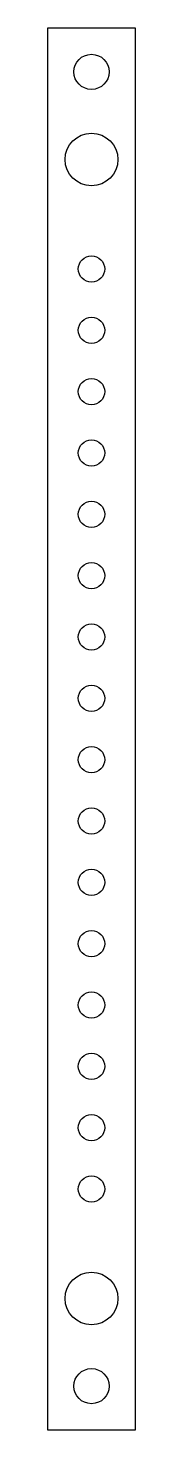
# Model space of a CAD drawing. Header units: millimetres. Extents: x 0 to 10, y 0 to 160.
import ezdxf

# ---------------------------------------------------------------- set-up
doc = ezdxf.new("R2010")
doc.units = ezdxf.units.MM
doc.layers.add('CONDUCTOR', color=7, linetype='Continuous')

# ---------------------------------------------------------------- blocks, each defined once
blk = doc.blocks.new('N')
at = {"layer": 'CONDUCTOR', "color": 30, "ltscale": 100}
blk.add_lwpolyline([(-10, -80), (0, -80), (0, 80), (-10, 80)], close=True, dxfattribs=at)
at = {"layer": 'CONDUCTOR', "color": 121, "ltscale": 100}
for centre, radius in [((-5, 75), 2), ((-5, 65), 3), ((-5, 52.5), 1.5), ((-5, 45.5), 1.5), ((-5, 38.5), 1.5), ((-5, 31.5), 1.5), ((-5, 24.5), 1.5), ((-5, 17.5), 1.5), ((-5, 10.5), 1.5), ((-5, 3.5), 1.5), ((-5, -3.5), 1.5), ((-5, -10.5), 1.5), ((-5, -17.5), 1.5), ((-5, -24.5), 1.5), ((-5, -31.5), 1.5), ((-5, -38.5), 1.5), ((-5, -45.5), 1.5), ((-5, -52.5), 1.5), ((-5, -65), 3), ((-5, -75), 2)]:
    blk.add_circle(centre, radius, dxfattribs=at)

msp = doc.modelspace()

# ---------------------------------------------------------------- block references
msp.add_blockref('N', (10, 80))

doc.saveas('drawing.dxf')
